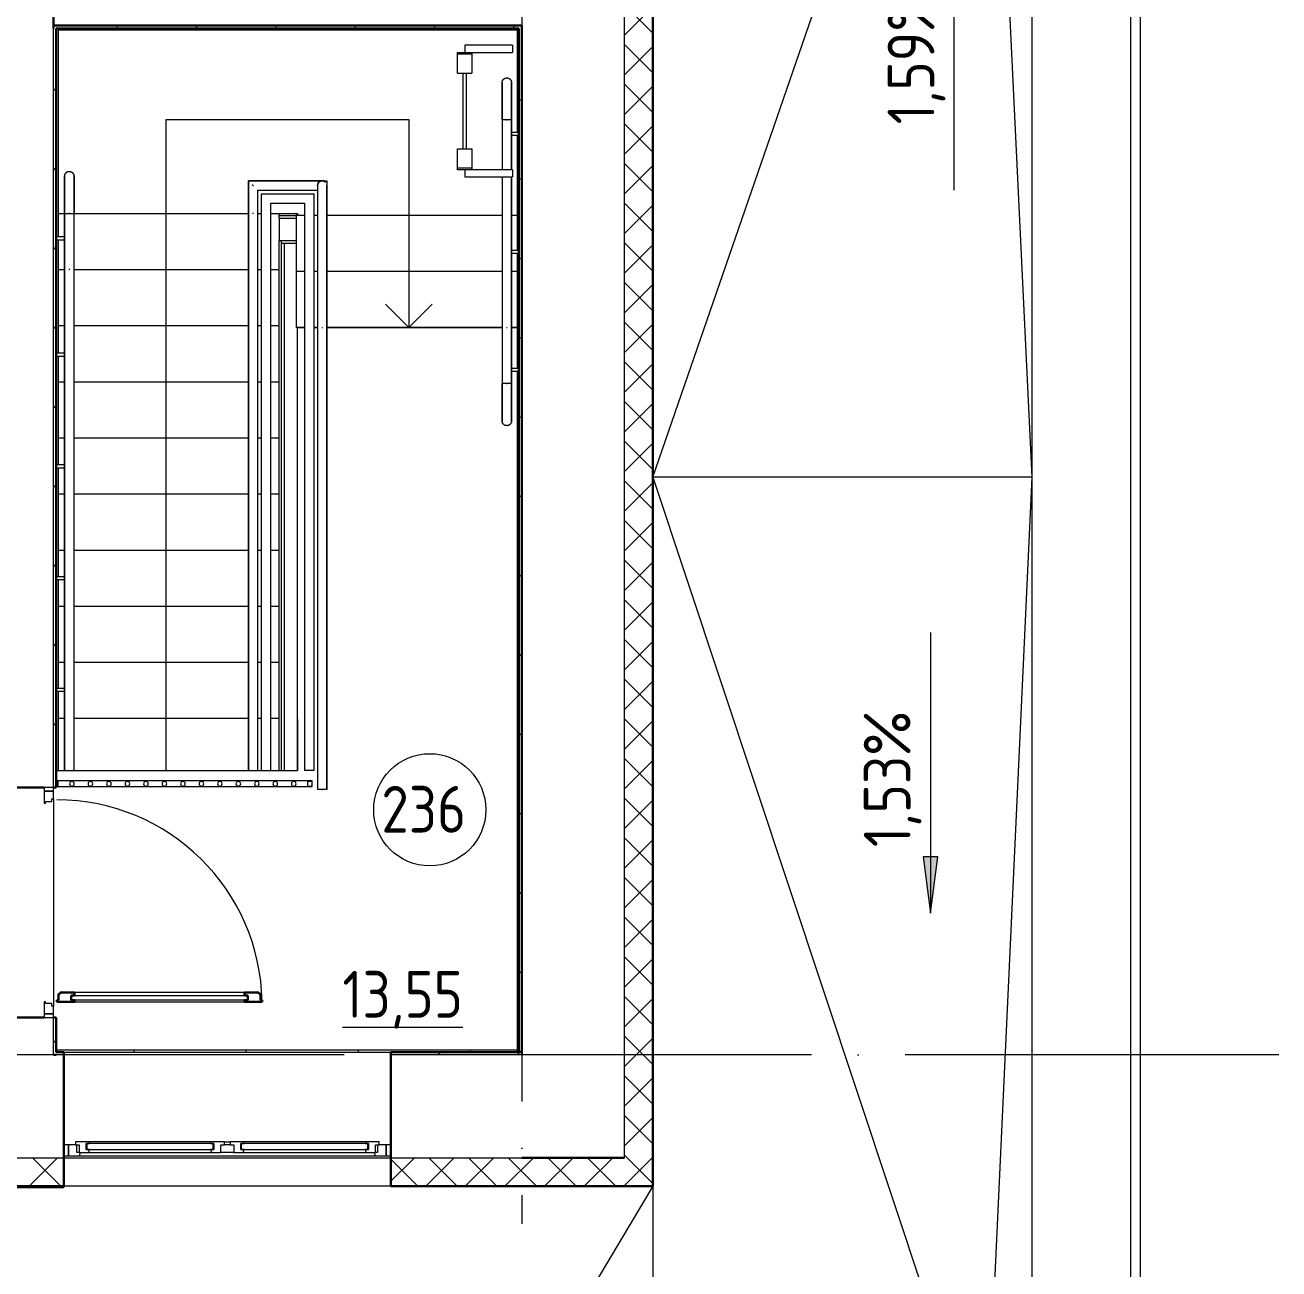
# Model space of a CAD drawing. Header units: millimetres. Extents: x -259793 to 503324, y -44556 to 93494.
# Drawn here: x 158629 to 165336, y 14219 to 20872 of the extents above; entities that cross this region are included whole.
import ezdxf

# ---------------------------------------------------------------- set-up
doc = ezdxf.new("R2010")
doc.units = ezdxf.units.MM
doc.linetypes.add('ADSK_Линия сетки', pattern=[25, 20, -2.5, 0, -2.5])
for name, color, linetype, lineweight in [('_ Окна', 7, 'Continuous', 9), ('Двери', 252, 'Continuous', 9), ('Крыша', 7, 'Continuous', 9), ('Лестницы', 252, 'Continuous', 9), ('Марки помещений', 252, 'Continuous', 20), ('Оборудование', 8, 'Continuous', 18), ('Ограждение', 252, 'Continuous', 9), ('Окна', 252, 'Continuous', 9), ('Оси', 252, 'Continuous', 9), ('Перекрытие', 252, 'Continuous', 18), ('Размеры', 7, 'Continuous', 9), ('Стены внутренние', 7, 'Continuous', 18), ('Стены наружные', 7, 'Continuous', 18), ('Стены штриховка', 7, 'Continuous', 9), ('Стрелки вверх', 7, 'Continuous', 18)]:
    doc.layers.add(name, color=color, linetype=linetype, lineweight=lineweight)
doc.layers.add('Двери открывание', color=7, linetype='Continuous', lineweight=9, true_color=0xc0c0c0)
doc.styles.add('GOST Common_2', font='', dxfattribs={"width": 0.9, "height": 250})
doc.styles.get('GOST Common_2').set_extended_font_data('GOST type B')
pattern_1 = [(0, (134012, 1600.5), (0, 600), []), (90, (134012, 1600.5), (-600, 4e-14), [])]

# ---------------------------------------------------------------- blocks, each defined once
blk = doc.blocks.new('Ограждение - 25-7522935-План 2 этажа смеж')
at = {"layer": 'Ограждение', "lineweight": 18}
for p, q in [((12.5, 12.5), (-12.5, 12.5)), ((-12.5, 12.5), (-12.5, -12.5)), ((12.5, -12.5), (12.5, 12.5)), ((-12.5, -12.5), (12.5, -12.5))]:
    blk.add_line(p, q, dxfattribs=at)
blk = doc.blocks.new('Ограждение - 25-V61-План 2 этажа смеж')
at = {"layer": 'Ограждение', "lineweight": 18}
for p, q in [((12.5, 12.5), (-12.5, 12.5)), ((-12.5, 12.5), (-12.5, 2.5)), ((12.5, 2.5), (12.5, 12.5))]:
    blk.add_line(p, q, dxfattribs=at)
blk = doc.blocks.new('Ограждение - 25 мм-7522937-План 2 этажа смеж')
at = {"layer": 'Ограждение', "lineweight": 18}
for start, end in [(360, 180), (180, 360)]:
    blk.add_arc((0, 0), 12.5, start, end, dxfattribs=at)
blk = doc.blocks.new('2 этаж')
at = {"layer": 'Ограждение', "true_color": 0x636466}
h = blk.add_hatch(dxfattribs=at)
h.set_pattern_fill('FP_14', color=251, style=0, pattern_type=2)
h.set_pattern_definition(pattern_1)
h.paths.add_polyline_path([(161261, 16975.7), (161261, 20617.2), (161251, 20617.2), (161251, 16985.7)])
h.paths.add_polyline_path([(161251, 20632.2), (161261, 20632.2), (161261, 21248.2), (161251, 21248.2), (161251, 20638)])
h.paths.add_polyline_path([(161251, 21263.2), (161261, 21263.2), (161261, 21879.3), (161251, 21879.3), (161251, 21498.5)])
h.paths.add_polyline_path([(161251, 21894.3), (161261, 21894.3), (161261, 22450.7), (161251, 22450.7), (161251, 21928.8)])
h = blk.add_hatch(dxfattribs=at)
h.set_pattern_fill('FP_14', color=251, style=0, pattern_type=2)
h.set_pattern_definition(pattern_1)
h.paths.add_polyline_path([(161261, 16975.7), (161251, 16985.7), (158786, 16985.7), (158786, 16975.7), (161102.9, 16975.7)])
at = {"layer": 'Размеры', "true_color": 0x636466}
blk.add_hatch(color=251, dxfattribs=at).paths.add_polyline_path([(163462.1, 17719.2), (163501.6, 18019.2), (163422.7, 18019.2)])
at = {"layer": '_ Окна', "color": 251, "true_color": 0x636466}
for p, q in [((158851, 16478.7), (158826, 16478.7)), ((158851, 16420.7), (158851, 16478.7)), ((158949, 16486.7), (158946, 16486.7)), ((158946, 16486.7), (158946, 16454.7)), ((158946, 16454.7), (158949, 16454.7)), ((159626, 16486.7), (158949, 16486.7)), ((158949, 16486.7), (158949, 16454.7)), ((158949, 16454.7), (158949, 16486.7)), ((158949, 16454.7), (159626, 16454.7)), ((159626, 16454.7), (159626, 16486.7)), ((159626, 16486.7), (159626, 16454.7)), ((159629, 16486.7), (159626, 16486.7)), ((159626, 16454.7), (159629, 16454.7)), ((159629, 16454.7), (159629, 16486.7)), ((159776, 16486.7), (159773, 16486.7)), ((159773, 16486.7), (159773, 16454.7)), ((159773, 16454.7), (159776, 16454.7)), ((160453, 16486.7), (159776, 16486.7)), ((159776, 16486.7), (159776, 16454.7)), ((159776, 16454.7), (159776, 16486.7)), ((159776, 16454.7), (160453, 16454.7)), ((160453, 16454.7), (160453, 16486.7)), ((160453, 16486.7), (160453, 16454.7)), ((160456, 16486.7), (160453, 16486.7)), ((160453, 16454.7), (160456, 16454.7)), ((160456, 16454.7), (160456, 16486.7)), ((160576, 16478.7), (160551, 16478.7)), ((160551, 16478.7), (160551, 16420.7)), ((158826, 16420.7), (158851, 16420.7)), ((160551, 16420.7), (160576, 16420.7))]:
    blk.add_line(p, q, dxfattribs=at)
at = {"layer": '_ Окна', "color": 251, "lineweight": 18, "true_color": 0x636466}
for p, q in [((158889, 16478.7), (158851, 16478.7)), ((158851, 16478.7), (158851, 16420.7)), ((158945, 16495.7), (158889, 16495.7)), ((158889, 16495.7), (158889, 16478.7)), ((158889, 16478.7), (158909, 16478.7)), ((158897, 16437.7), (158897, 16478.7)), ((158909, 16437.7), (158897, 16437.7)), ((158909, 16478.7), (158909, 16437.7)), ((158909, 16437.7), (158959.5, 16437.7)), ((158910.5, 16420.7), (158915, 16437.7)), ((158946, 16494.7), (158945, 16495.7)), ((158947, 16495.7), (158946, 16494.7)), ((158946, 16454.7), (158946, 16486.7)), ((158946, 16486.7), (158964, 16486.7)), ((158964, 16454.7), (158946, 16454.7)), ((158961.6, 16495.7), (158947, 16495.7)), ((158959.5, 16437.7), (158964, 16454.7)), ((158964, 16486.7), (158961.6, 16495.7)), ((159613.4, 16495.7), (159611, 16486.7)), ((159611, 16486.7), (159629, 16486.7)), ((159629, 16454.7), (159611, 16454.7)), ((159611, 16454.7), (159615.6, 16437.7)), ((159628, 16495.7), (159613.4, 16495.7)), ((159615.6, 16437.7), (159666, 16437.7)), ((159629, 16494.7), (159628, 16495.7)), ((159630, 16495.7), (159629, 16494.7)), ((159629, 16486.7), (159629, 16454.7)), ((159686, 16495.7), (159630, 16495.7)), ((159666, 16437.7), (159666, 16478.7)), ((159666, 16478.7), (159686, 16478.7)), ((159686, 16478.7), (159686, 16495.7)), ((159772, 16495.7), (159716, 16495.7)), ((159716, 16495.7), (159716, 16478.7)), ((159716, 16478.7), (159736, 16478.7)), ((159736, 16478.7), (159736, 16437.7)), ((159736, 16437.7), (159786.5, 16437.7)), ((159773, 16494.7), (159772, 16495.7)), ((159774, 16495.7), (159773, 16494.7)), ((159773, 16454.7), (159773, 16486.7)), ((159773, 16486.7), (159791, 16486.7)), ((159791, 16454.7), (159773, 16454.7)), ((159788.6, 16495.7), (159774, 16495.7)), ((159786.5, 16437.7), (159791, 16454.7)), ((159791, 16486.7), (159788.6, 16495.7)), ((160440.4, 16495.7), (160438, 16486.7)), ((160438, 16486.7), (160456, 16486.7)), ((160456, 16454.7), (160438, 16454.7)), ((160438, 16454.7), (160442.6, 16437.7)), ((160455, 16495.7), (160440.4, 16495.7)), ((160442.6, 16437.7), (160493, 16437.7)), ((160456, 16494.7), (160455, 16495.7)), ((160457, 16495.7), (160456, 16494.7)), ((160456, 16486.7), (160456, 16454.7)), ((160513, 16495.7), (160457, 16495.7)), ((160487, 16437.7), (160491.6, 16420.7)), ((160493, 16437.7), (160493, 16478.7)), ((160493, 16478.7), (160513, 16478.7)), ((160505, 16437.7), (160493, 16437.7)), ((160505, 16478.7), (160505, 16437.7)), ((160513, 16478.7), (160513, 16495.7)), ((160551, 16478.7), (160513, 16478.7)), ((160551, 16420.7), (160551, 16478.7)), ((158851, 16420.7), (158910.5, 16420.7)), ((160491.6, 16420.7), (160551, 16420.7))]:
    blk.add_line(p, q, dxfattribs=at)
at = {"layer": 'Двери', "color": 251, "true_color": 0x636466}
for p, q in [((158771, 18390.7), (158721, 18390.7)), ((158721, 18390.7), (158721, 18370.7)), ((158771, 18370.7), (158771, 18390.7)), ((158721, 18370.7), (158771, 18370.7)), ((158771, 18370.7), (158721, 18370.7)), ((158721, 18370.7), (158721, 18306.7)), ((158729, 18306.7), (158729, 18315.7)), ((158729, 18315.7), (158763, 18315.7)), ((158763, 18315.7), (158763, 18329.7)), ((158763, 18329.7), (158771, 18329.7)), ((158771, 18329.7), (158771, 18370.7)), ((158721, 18306.7), (158729, 18306.7)), ((158729, 17244.7), (158721, 17244.7)), ((158721, 17244.7), (158721, 17180.7)), ((158729, 17235.7), (158729, 17244.7)), ((158865, 17277.7), (159811, 17277.7)), ((158865, 17253.7), (158865, 17277.7)), ((159811, 17253.7), (158865, 17253.7)), ((159793, 17294.7), (158883, 17294.7)), ((158883, 17244.7), (159793, 17244.7)), ((159811, 17277.7), (159811, 17253.7)), ((158771, 17180.7), (158721, 17180.7)), ((158721, 17180.7), (158721, 17160.7)), ((158721, 17180.7), (158771, 17180.7)), ((158763, 17235.7), (158729, 17235.7)), ((158763, 17221.7), (158763, 17235.7)), ((158771, 17221.7), (158763, 17221.7)), ((158771, 17180.7), (158771, 17221.7)), ((158771, 17160.7), (158771, 17180.7)), ((158721, 17160.7), (158771, 17160.7))]:
    blk.add_line(p, q, dxfattribs=at)
at = {"layer": 'Двери', "color": 251, "lineweight": 30, "true_color": 0x636466}
for p, q in [((158798, 17252.7), (158789, 17252.7)), ((158789, 17252.7), (158789, 17244.7)), ((158789, 17244.7), (158883, 17244.7)), ((158798, 17286.7), (158798, 17252.7)), ((158807, 17286.7), (158798, 17286.7)), ((158883, 17294.7), (158807, 17294.7)), ((158807, 17294.7), (158807, 17286.7)), ((158883, 17277.7), (158865, 17277.7)), ((158865, 17277.7), (158865, 17253.7)), ((158865, 17253.7), (158883, 17253.7)), ((158883, 17294.7), (158883, 17277.7)), ((158883, 17253.7), (158883, 17244.7)), ((159869, 17294.7), (159793, 17294.7)), ((159793, 17294.7), (159793, 17277.7)), ((159793, 17277.7), (159811, 17277.7)), ((159793, 17253.7), (159793, 17244.7)), ((159811, 17253.7), (159793, 17253.7)), ((159793, 17244.7), (159887, 17244.7)), ((159811, 17277.7), (159811, 17253.7)), ((159869, 17286.7), (159869, 17294.7)), ((159878, 17286.7), (159869, 17286.7)), ((159878, 17252.7), (159878, 17286.7)), ((159887, 17252.7), (159878, 17252.7)), ((159887, 17244.7), (159887, 17252.7))]:
    blk.add_line(p, q, dxfattribs=at)
at = {"layer": 'Двери открывание', "color": 251, "true_color": 0x636466}
blk.add_arc((158789, 17226.7), 1098, 0.93932, 90, dxfattribs=at)
at = {"layer": 'Крыша', "color": 251, "true_color": 0x636466}
for p, q in [((161978, 20051), (163701.2, 25043.9)), ((164006, 20051), (163766.7, 25034.4)), ((161978, 20051), (161978, 20051)), ((164006, 20051), (161978, 20051)), ((161978, 20051), (163702.7, 14858.2)), ((163766.4, 14867.2), (164006, 20051)), ((164006, 20051), (164006, 20051)), ((164006, 20051), (164006, 20051)), ((161978, 16258.7), (159794.4, 12610.8)), ((161976, 16258.7), (161978, 16258.7)), ((161978, 16258.7), (161978, 16258.7)), ((161978, 16258.7), (161978, 12112.7))]:
    blk.add_line(p, q, dxfattribs=at)
at = {"layer": 'Лестницы', "color": 251, "true_color": 0x636466}
for p, q in [((158796, 21460.7), (158831, 21460.7)), ((158796, 21460.7), (158831, 21460.7)), ((158881, 21460.7), (159813.5, 21460.7)), ((158881, 21460.7), (159813.5, 21460.7)), ((159863.5, 21460.7), (159883.5, 21460.7)), ((159863.5, 21460.7), (159883.5, 21460.7)), ((159933.5, 21460.7), (159978.5, 21460.7)), ((159933.5, 21460.7), (159978.5, 21460.7)), ((159978.5, 21460.7), (160068.5, 21460.7)), ((159978.5, 21435.7), (159978.5, 21460.7)), ((160068.5, 21460.7), (160068.5, 21450.7)), ((160113.5, 21450.7), (160068.5, 21450.7)), ((160068.5, 21450.7), (160068.5, 21150.7)), ((160113.5, 21450.7), (160068.5, 21450.7)), ((160183.5, 21450.7), (160163.5, 21450.7)), ((160183.5, 21450.7), (160163.5, 21450.7)), ((161171, 21450.7), (160233.5, 21450.7)), ((161171, 21450.7), (160233.5, 21450.7)), ((161251, 21450.7), (161221, 21450.7)), ((161251, 21450.7), (161221, 21450.7)), ((159978.5, 21160.7), (159978.5, 21315.7)), ((158796, 21160.7), (158831, 21160.7)), ((158796, 21160.7), (158831, 21160.7)), ((158881, 21160.7), (159813.5, 21160.7)), ((158881, 21160.7), (159813.5, 21160.7)), ((159863.5, 21160.7), (159883.5, 21160.7)), ((159863.5, 21160.7), (159883.5, 21160.7)), ((159933.5, 21160.7), (159978.5, 21160.7)), ((159933.5, 21160.7), (159978.5, 21160.7)), ((159978.5, 20860.7), (159978.5, 21160.7)), ((160068.5, 21150.7), (160068.5, 20850.7)), ((160113.5, 21150.7), (160068.5, 21150.7)), ((160113.5, 21150.7), (160068.5, 21150.7)), ((160183.5, 21150.7), (160163.5, 21150.7)), ((160183.5, 21150.7), (160163.5, 21150.7)), ((161171, 21150.7), (160233.5, 21150.7)), ((161171, 21150.7), (160233.5, 21150.7)), ((161251, 21150.7), (161221, 21150.7)), ((161251, 21150.7), (161221, 21150.7)), ((158796, 20860.7), (158831, 20860.7)), ((158796, 20860.7), (158831, 20860.7)), ((158881, 20860.7), (159813.5, 20860.7)), ((158881, 20860.7), (159813.5, 20860.7)), ((159863.5, 20860.7), (159883.5, 20860.7)), ((159863.5, 20860.7), (159883.5, 20860.7)), ((159933.5, 20860.7), (159978.5, 20860.7)), ((159933.5, 20860.7), (159978.5, 20860.7)), ((159978.5, 20560.7), (159978.5, 20860.7)), ((160113.5, 20850.7), (160068.5, 20850.7)), ((160183.5, 20850.7), (160163.5, 20850.7)), ((161171, 20850.7), (160233.5, 20850.7)), ((161251, 20850.7), (161221, 20850.7)), ((158796, 20560.7), (158831, 20560.7)), ((158796, 20560.7), (158831, 20560.7)), ((158881, 20560.7), (159813.5, 20560.7)), ((158881, 20560.7), (159813.5, 20560.7)), ((159863.5, 20560.7), (159883.5, 20560.7)), ((159863.5, 20560.7), (159883.5, 20560.7)), ((159933.5, 20560.7), (159978.5, 20560.7)), ((159933.5, 20560.7), (159978.5, 20560.7)), ((159978.5, 20260.7), (159978.5, 20560.7)), ((158796, 20260.7), (158831, 20260.7)), ((158796, 20260.7), (158831, 20260.7)), ((158881, 20260.7), (159813.5, 20260.7)), ((158881, 20260.7), (159813.5, 20260.7)), ((159863.5, 20260.7), (159883.5, 20260.7)), ((159863.5, 20260.7), (159883.5, 20260.7)), ((159933.5, 20260.7), (159978.5, 20260.7)), ((159933.5, 20260.7), (159978.5, 20260.7)), ((159978.5, 19960.7), (159978.5, 20260.7)), ((158796, 19960.7), (158831, 19960.7)), ((158796, 19960.7), (158831, 19960.7)), ((158881, 19960.7), (159813.5, 19960.7)), ((158881, 19960.7), (159813.5, 19960.7)), ((159863.5, 19960.7), (159883.5, 19960.7)), ((159863.5, 19960.7), (159883.5, 19960.7)), ((159933.5, 19960.7), (159978.5, 19960.7)), ((159933.5, 19960.7), (159978.5, 19960.7)), ((159978.5, 19660.7), (159978.5, 19960.7)), ((158796, 19660.7), (158831, 19660.7)), ((158796, 19660.7), (158831, 19660.7)), ((158881, 19660.7), (159813.5, 19660.7)), ((158881, 19660.7), (159813.5, 19660.7)), ((159863.5, 19660.7), (159883.5, 19660.7)), ((159863.5, 19660.7), (159883.5, 19660.7)), ((159933.5, 19660.7), (159978.5, 19660.7)), ((159933.5, 19660.7), (159978.5, 19660.7)), ((159978.5, 19360.7), (159978.5, 19660.7)), ((158796, 19360.7), (158831, 19360.7)), ((158796, 19360.7), (158831, 19360.7)), ((158881, 19360.7), (159813.5, 19360.7)), ((158881, 19360.7), (159813.5, 19360.7)), ((159863.5, 19360.7), (159883.5, 19360.7)), ((159863.5, 19360.7), (159883.5, 19360.7)), ((159933.5, 19360.7), (159978.5, 19360.7)), ((159933.5, 19360.7), (159978.5, 19360.7)), ((159978.5, 19060.7), (159978.5, 19360.7)), ((158796, 19060.7), (158831, 19060.7)), ((158796, 19060.7), (158831, 19060.7)), ((158881, 19060.7), (159813.5, 19060.7)), ((158881, 19060.7), (159813.5, 19060.7)), ((159863.5, 19060.7), (159883.5, 19060.7)), ((159863.5, 19060.7), (159883.5, 19060.7)), ((159933.5, 19060.7), (159978.5, 19060.7)), ((159933.5, 19060.7), (159978.5, 19060.7)), ((159978.5, 18760.7), (159978.5, 19060.7)), ((158796, 18760.7), (158831, 18760.7)), ((158796, 18760.7), (158831, 18760.7)), ((158881, 18760.7), (159813.5, 18760.7)), ((158881, 18760.7), (159813.5, 18760.7)), ((159863.5, 18760.7), (159883.5, 18760.7)), ((159863.5, 18760.7), (159883.5, 18760.7)), ((159933.5, 18760.7), (159978.5, 18760.7)), ((159933.5, 18760.7), (159978.5, 18760.7)), ((159978.5, 18480.7), (159978.5, 18760.7)), ((160076, 18753.8), (160076, 18480.7))]:
    blk.add_line(p, q, dxfattribs=at)
at = {"layer": 'Марки помещений', "color": 251, "true_color": 0x636466}
blk.add_circle((160783.9, 18271.4), 300, dxfattribs=at)
at = {"layer": 'Оборудование', "color": 251, "true_color": 0x636466}
for p, q in [((161226.2, 22360.4), (160971, 22360.4)), ((160971, 22360.4), (160971, 22322.3)), ((161226.2, 22360.4), (161226.2, 22322.3)), ((160932.9, 22312.3), (160932.9, 22322.3)), ((160932.9, 22322.3), (161009.1, 22322.3)), ((160932.9, 22210.7), (160932.9, 22312.3)), ((161009.1, 22312.3), (160932.9, 22312.3)), ((161009.1, 22322.3), (161226.2, 22322.3)), ((161009.1, 22322.3), (161009.1, 22312.3)), ((161009.1, 22312.3), (161009.1, 22210.7)), ((160932.9, 22210.7), (161009.1, 22210.7)), ((160961, 22210.7), (160961, 21805.7)), ((160981, 21805.7), (160981, 22210.7)), ((160932.9, 21704.1), (160932.9, 21805.7)), ((160932.9, 21805.7), (161009.1, 21805.7)), ((161009.1, 21805.7), (161009.1, 21704.1)), ((160932.9, 21694.1), (160932.9, 21704.1)), ((160932.9, 21704.1), (161009.1, 21704.1)), ((161009.1, 21694.1), (160932.9, 21694.1)), ((160971, 21694.1), (160971, 21656)), ((161009.1, 21704.1), (161009.1, 21694.1)), ((161226.2, 21694.1), (161009.1, 21694.1)), ((161226.2, 21694.1), (161226.2, 21656)), ((160971, 21656), (161226.2, 21656))]:
    blk.add_line(p, q, dxfattribs=at)
at = {"layer": 'Ограждение', "color": 251, "true_color": 0x636466}
for p, q in [((158796, 22440.7), (158796, 21460.7)), ((161251, 22440.7), (158796, 22440.7)), ((161251, 22450.7), (161251, 21894.1)), ((161171, 21960.7), (161171, 21694)), ((161221, 21960.7), (161171, 21960.7)), ((161171, 21960.7), (161171, 21694)), ((161198.3, 21960.7), (161193.7, 21960.7)), ((161193.7, 21960.7), (161196, 21960.7)), ((161196, 21960.7), (161198.3, 21960.7)), ((161221, 21694.1), (161221, 21960.7)), ((161221, 21960.7), (161221, 21694.1)), ((161261, 21894.3), (161221, 21894.3)), ((161221, 21879.3), (161261, 21879.3)), ((161251, 21879.6), (161251, 21263)), ((159813.5, 21635.7), (159813.5, 21467.8)), ((160208.5, 21635.7), (159813.5, 21635.7)), ((159813.5, 21635.7), (160233.5, 21635.7)), ((159813.5, 21460.7), (159813.5, 21635.7)), ((160183.5, 21610.7), (160183.5, 20843.7)), ((160233.5, 21635.7), (160233.5, 20850.7)), ((160233.5, 20843.7), (160233.5, 21610.7)), ((161171, 21656), (161171, 20850.7)), ((161171, 21653.7), (161171, 20843.7)), ((161221, 21656), (161221, 20850.7)), ((161221, 20843.7), (161221, 21653.7)), ((159863.5, 21467.8), (159863.5, 21585.7)), ((159863.5, 21585.7), (160183.5, 21585.7)), ((159863.5, 21585.7), (160183.5, 21585.7)), ((159863.5, 21460.7), (159863.5, 21585.7)), ((159883.5, 21565.7), (160163.5, 21565.7)), ((159883.5, 21460.7), (159883.5, 21565.7)), ((160163.5, 21565.7), (160163.5, 20850.7)), ((160183.5, 21585.7), (160183.5, 20850.7)), ((159813.5, 21467.8), (159813.5, 18480.7)), ((159863.5, 18480.7), (159863.5, 21467.8)), ((159933.5, 21515.7), (160113.5, 21515.7)), ((159933.5, 21460.7), (159933.5, 21515.7)), ((160113.5, 21515.7), (160113.5, 20850.7)), ((158796, 21460.7), (158796, 21335)), ((158831, 21460.7), (158831, 21167.8)), ((158831, 21460.7), (158881, 21460.7)), ((158831, 21160.7), (158831, 21460.7)), ((158858.3, 21460.7), (158853.7, 21460.7)), ((158853.7, 21460.7), (158856, 21460.7)), ((158856, 21460.7), (158858.3, 21460.7)), ((158881, 21167.8), (158881, 21460.7)), ((158881, 21160.7), (158881, 21460.7)), ((159813.5, 18480.7), (159813.5, 21460.7)), ((159863.5, 18480.7), (159863.5, 21460.7)), ((159883.5, 18480.7), (159883.5, 21460.7)), ((159933.5, 18480.7), (159933.5, 21460.7)), ((158831, 21335.2), (158786, 21335.2)), ((158786, 21320.2), (158831, 21320.2)), ((158796, 21320.5), (158796, 20712.6)), ((161261, 21263.2), (161221, 21263.2)), ((161221, 21248.2), (161261, 21248.2)), ((161251, 21248.5), (161251, 20631.9)), ((158831, 21167.8), (158831, 18480.7)), ((158831, 18480.7), (158831, 21160.7)), ((158881, 18480.7), (158881, 21167.8)), ((158881, 18480.7), (158881, 21160.7)), ((160113.5, 20850.7), (160113.5, 18480.7)), ((160163.5, 20850.7), (160163.5, 18480.7)), ((160183.5, 20850.7), (160183.5, 18380.7)), ((160183.5, 20843.7), (160183.5, 18480.7)), ((160233.5, 20850.7), (160233.5, 18380.7)), ((160233.5, 18480.7), (160233.5, 20843.7)), ((161171, 20850.7), (161171, 20550.7)), ((161171, 20843.7), (161171, 20550.7)), ((161221, 20850.7), (161221, 20550.7)), ((161221, 20550.7), (161221, 20843.7)), ((158831, 20712.8), (158786, 20712.8)), ((158786, 20697.8), (158831, 20697.8)), ((158796, 20697.1), (158796, 20115.3)), ((161261, 20632.2), (161221, 20632.2)), ((161221, 20617.2), (161261, 20617.2)), ((161251, 20617.4), (161251, 16985.7)), ((161221, 20550.7), (161171, 20550.7)), ((161193.7, 20550.7), (161198.3, 20550.7)), ((161196, 20550.7), (161193.7, 20550.7)), ((161198.3, 20550.7), (161196, 20550.7)), ((158831, 20115.5), (158786, 20115.5)), ((158786, 20100.5), (158831, 20100.5)), ((158796, 20100.8), (158796, 19518)), ((158831, 19518.2), (158786, 19518.2)), ((158786, 19503.2), (158831, 19503.2)), ((158796, 19503.5), (158796, 18920.7)), ((158831, 18920.9), (158786, 18920.9)), ((158786, 18905.9), (158831, 18905.9)), ((158796, 18906.2), (158796, 18480.7)), ((160163.5, 18480.7), (160113.5, 18480.7)), ((160183.5, 18480.7), (160183.5, 18380.7)), ((160233.5, 18380.7), (160233.5, 18480.7)), ((160155.6, 18425.5), (158786, 18425.5)), ((158786, 18395.5), (160155.6, 18395.5)), ((160155.6, 18423.5), (160155.6, 18425.5)), ((160155.6, 18395.5), (160155.6, 18397.5)), ((160233.5, 18380.7), (160183.5, 18380.7)), ((160206.2, 18380.7), (160210.8, 18380.7)), ((161251, 16985.7), (158786, 16985.7)), ((161261, 16975.7), (161251, 16985.7)), ((161251, 16985.7), (161261, 16975.7))]:
    blk.add_line(p, q, dxfattribs=at)
at = {"layer": 'Ограждение', "color": 251, "true_color": 0x636466, "flags": 128}
for points in [[(161171, 22160.7), (161171, 22161.7), (161171.1, 22162.7), (161171.2, 22163.7), (161171.3, 22164.7), (161171.5, 22165.7), (161171.7, 22166.7), (161172, 22167.7), (161172.3, 22168.6), (161172.6, 22169.6), (161173, 22170.5), (161173.4, 22171.4), (161173.8, 22172.3), (161174.3, 22173.2), (161174.8, 22174), (161175.4, 22174.9), (161176, 22175.7), (161176.6, 22176.5), (161177.2, 22177.2), (161177.9, 22178), (161178.6, 22178.7), (161179.3, 22179.4), (161180.1, 22180), (161180.9, 22180.6), (161181.7, 22181.2), (161182.5, 22181.8), (161183.4, 22182.3), (161184.2, 22182.8), (161185.1, 22183.2), (161186, 22183.7), (161186.9, 22184), (161187.9, 22184.4), (161188.8, 22184.7), (161189.8, 22185), (161190.8, 22185.2), (161191.8, 22185.4), (161192.7, 22185.5), (161193.7, 22185.6), (161194.7, 22185.7), (161195.7, 22185.7), (161196, 22185.7)], [(161171, 21960.7), (161171, 21968.7), (161171, 21976.7), (161171, 21984.7), (161171, 21992.6), (161171, 22000.5), (161171, 22008.3), (161171, 22016), (161171, 22023.7), (161171, 22031.2), (161171, 22038.6), (161171, 22045.9), (161171, 22053.1), (161171, 22060.1), (161171, 22067), (161171, 22073.7), (161171, 22080.2), (161171, 22086.5), (161171, 22092.6), (161171, 22098.5), (161171, 22104.2), (161171, 22109.7), (161171, 22114.9), (161171, 22119.9), (161171, 22124.6), (161171, 22129), (161171, 22133.2), (161171, 22137.1), (161171, 22140.8), (161171, 22144.1), (161171, 22147.2), (161171, 22149.9), (161171, 22152.3), (161171, 22154.5), (161171, 22156.3), (161171, 22157.8), (161171, 22159), (161171, 22159.9), (161171, 22160.5), (161171, 22160.7), (161171, 22160.7)], [(161171, 22160.7), (161171, 22160.6), (161171, 22160.1), (161171, 22159.3), (161171, 22158.2), (161171, 22156.8), (161171, 22155), (161171, 22153), (161171, 22150.6), (161171, 22147.9), (161171, 22145), (161171, 22141.7), (161171, 22138.1), (161171, 22134.3), (161171, 22130.2), (161171, 22125.8), (161171, 22121.2), (161171, 22116.3), (161171, 22111.1), (161171, 22105.7), (161171, 22100.1), (161171, 22094.2), (161171, 22088.2), (161171, 22081.9), (161171, 22075.5), (161171, 22068.8), (161171, 22062), (161171, 22055), (161171, 22047.9), (161171, 22040.6), (161171, 22033.2), (161171, 22025.7), (161171, 22018.1), (161171, 22010.4), (161171, 22002.6), (161171, 21994.7), (161171, 21986.8), (161171, 21978.9), (161171, 21970.9), (161171, 21962.9), (161171, 21960.7)], [(161196, 22185.7), (161197, 22185.7), (161198, 22185.7), (161199, 22185.6), (161200, 22185.4), (161201, 22185.2), (161201.9, 22185), (161202.9, 22184.8), (161203.9, 22184.5), (161204.8, 22184.1), (161205.7, 22183.8), (161206.7, 22183.4), (161207.6, 22182.9), (161208.4, 22182.4), (161209.3, 22181.9), (161210.1, 22181.4), (161210.9, 22180.8), (161211.7, 22180.2), (161212.5, 22179.5), (161213.2, 22178.9), (161213.9, 22178.2), (161214.6, 22177.4), (161215.3, 22176.7), (161215.9, 22175.9), (161216.5, 22175.1), (161217, 22174.3), (161217.6, 22173.4), (161218.1, 22172.5), (161218.5, 22171.6), (161218.9, 22170.7), (161219.3, 22169.8), (161219.7, 22168.9), (161220, 22167.9), (161220.2, 22167), (161220.5, 22166), (161220.6, 22165), (161220.8, 22164), (161220.9, 22163), (161221, 22162), (161221, 22161), (161221, 22160.7)], [(161221, 21960.7), (161221, 21968.7), (161221, 21976.7), (161221, 21984.7), (161221, 21992.6), (161221, 22000.5), (161221, 22008.3), (161221, 22016), (161221, 22023.7), (161221, 22031.2), (161221, 22038.6), (161221, 22045.9), (161221, 22053.1), (161221, 22060.1), (161221, 22067), (161221, 22073.7), (161221, 22080.2), (161221, 22086.5), (161221, 22092.6), (161221, 22098.5), (161221, 22104.2), (161221, 22109.7), (161221, 22114.9), (161221, 22119.9), (161221, 22124.6), (161221, 22129), (161221, 22133.2), (161221, 22137.1), (161221, 22140.8), (161221, 22144.1), (161221, 22147.2), (161221, 22149.9), (161221, 22152.3), (161221, 22154.5), (161221, 22156.3), (161221, 22157.8), (161221, 22159), (161221, 22159.9), (161221, 22160.5), (161221, 22160.7), (161221, 22160.7)], [(161221, 22160.7), (161221, 22160.6), (161221, 22160.1), (161221, 22159.3), (161221, 22158.2), (161221, 22156.8), (161221, 22155), (161221, 22153), (161221, 22150.6), (161221, 22147.9), (161221, 22145), (161221, 22141.7), (161221, 22138.1), (161221, 22134.3), (161221, 22130.2), (161221, 22125.8), (161221, 22121.2), (161221, 22116.3), (161221, 22111.1), (161221, 22105.7), (161221, 22100.1), (161221, 22094.2), (161221, 22088.2), (161221, 22081.9), (161221, 22075.5), (161221, 22068.8), (161221, 22062), (161221, 22055), (161221, 22047.9), (161221, 22040.6), (161221, 22033.2), (161221, 22025.7), (161221, 22018.1), (161221, 22010.4), (161221, 22002.6), (161221, 21994.7), (161221, 21986.8), (161221, 21978.9), (161221, 21970.9), (161221, 21962.9), (161221, 21960.7)], [(158831, 21660.7), (158831, 21661.7), (158831.1, 21662.7), (158831.2, 21663.7), (158831.3, 21664.7), (158831.5, 21665.7), (158831.7, 21666.7), (158832, 21667.7), (158832.3, 21668.6), (158832.6, 21669.6), (158833, 21670.5), (158833.4, 21671.4), (158833.8, 21672.3), (158834.3, 21673.2), (158834.8, 21674), (158835.4, 21674.9), (158836, 21675.7), (158836.6, 21676.5), (158837.2, 21677.2), (158837.9, 21678), (158838.6, 21678.7), (158839.3, 21679.4), (158840.1, 21680), (158840.9, 21680.6), (158841.7, 21681.2), (158842.5, 21681.8), (158843.4, 21682.3), (158844.2, 21682.8), (158845.1, 21683.2), (158846, 21683.7), (158846.9, 21684), (158847.9, 21684.4), (158848.8, 21684.7), (158849.8, 21685), (158850.8, 21685.2), (158851.8, 21685.4), (158852.7, 21685.5), (158853.7, 21685.6), (158854.7, 21685.7), (158855.7, 21685.7), (158856, 21685.7)], [(158856, 21685.7), (158857, 21685.7), (158858, 21685.7), (158859, 21685.6), (158860, 21685.4), (158861, 21685.2), (158861.9, 21685), (158862.9, 21684.8), (158863.9, 21684.5), (158864.8, 21684.1), (158865.7, 21683.8), (158866.7, 21683.4), (158867.6, 21682.9), (158868.4, 21682.4), (158869.3, 21681.9), (158870.1, 21681.4), (158870.9, 21680.8), (158871.7, 21680.2), (158872.5, 21679.5), (158873.2, 21678.9), (158873.9, 21678.2), (158874.6, 21677.4), (158875.3, 21676.7), (158875.9, 21675.9), (158876.5, 21675.1), (158877, 21674.3), (158877.6, 21673.4), (158878.1, 21672.5), (158878.5, 21671.6), (158878.9, 21670.7), (158879.3, 21669.8), (158879.7, 21668.9), (158880, 21667.9), (158880.2, 21667), (158880.5, 21666), (158880.6, 21665), (158880.8, 21664), (158880.9, 21663), (158881, 21662), (158881, 21661), (158881, 21660.7)], [(158831, 21460.7), (158831, 21468.7), (158831, 21476.7), (158831, 21484.7), (158831, 21492.6), (158831, 21500.5), (158831, 21508.3), (158831, 21516), (158831, 21523.7), (158831, 21531.2), (158831, 21538.6), (158831, 21545.9), (158831, 21553.1), (158831, 21560.1), (158831, 21567), (158831, 21573.7), (158831, 21580.2), (158831, 21586.5), (158831, 21592.6), (158831, 21598.5), (158831, 21604.2), (158831, 21609.7), (158831, 21614.9), (158831, 21619.9), (158831, 21624.6), (158831, 21629), (158831, 21633.2), (158831, 21637.1), (158831, 21640.8), (158831, 21644.1), (158831, 21647.2), (158831, 21649.9), (158831, 21652.3), (158831, 21654.5), (158831, 21656.3), (158831, 21657.8), (158831, 21659), (158831, 21659.9), (158831, 21660.5), (158831, 21660.7), (158831, 21660.7)], [(158831, 21660.7), (158831, 21660.6), (158831, 21660.1), (158831, 21659.3), (158831, 21658.2), (158831, 21656.8), (158831, 21655), (158831, 21653), (158831, 21650.6), (158831, 21647.9), (158831, 21645), (158831, 21641.7), (158831, 21638.1), (158831, 21634.3), (158831, 21630.2), (158831, 21625.8), (158831, 21621.2), (158831, 21616.3), (158831, 21611.1), (158831, 21605.7), (158831, 21600.1), (158831, 21594.2), (158831, 21588.2), (158831, 21581.9), (158831, 21575.5), (158831, 21568.8), (158831, 21562), (158831, 21555), (158831, 21547.9), (158831, 21540.6), (158831, 21533.2), (158831, 21525.7), (158831, 21518.1), (158831, 21510.4), (158831, 21502.6), (158831, 21494.7), (158831, 21486.8), (158831, 21478.9), (158831, 21470.9), (158831, 21462.9), (158831, 21460.7)], [(158881, 21460.7), (158881, 21468.7), (158881, 21476.7), (158881, 21484.7), (158881, 21492.6), (158881, 21500.5), (158881, 21508.3), (158881, 21516), (158881, 21523.7), (158881, 21531.2), (158881, 21538.6), (158881, 21545.9), (158881, 21553.1), (158881, 21560.1), (158881, 21567), (158881, 21573.7), (158881, 21580.2), (158881, 21586.5), (158881, 21592.6), (158881, 21598.5), (158881, 21604.2), (158881, 21609.7), (158881, 21614.9), (158881, 21619.9), (158881, 21624.6), (158881, 21629), (158881, 21633.2), (158881, 21637.1), (158881, 21640.8), (158881, 21644.1), (158881, 21647.2), (158881, 21649.9), (158881, 21652.3), (158881, 21654.5), (158881, 21656.3), (158881, 21657.8), (158881, 21659), (158881, 21659.9), (158881, 21660.5), (158881, 21660.7), (158881, 21660.7)], [(158881, 21660.7), (158881, 21660.6), (158881, 21660.1), (158881, 21659.3), (158881, 21658.2), (158881, 21656.8), (158881, 21655), (158881, 21653), (158881, 21650.6), (158881, 21647.9), (158881, 21645), (158881, 21641.7), (158881, 21638.1), (158881, 21634.3), (158881, 21630.2), (158881, 21625.8), (158881, 21621.2), (158881, 21616.3), (158881, 21611.1), (158881, 21605.7), (158881, 21600.1), (158881, 21594.2), (158881, 21588.2), (158881, 21581.9), (158881, 21575.5), (158881, 21568.8), (158881, 21562), (158881, 21555), (158881, 21547.9), (158881, 21540.6), (158881, 21533.2), (158881, 21525.7), (158881, 21518.1), (158881, 21510.4), (158881, 21502.6), (158881, 21494.7), (158881, 21486.8), (158881, 21478.9), (158881, 21470.9), (158881, 21462.9), (158881, 21460.7)], [(160208.5, 21635.7), (160202, 21634.9), (160196, 21632.4), (160190.8, 21628.4), (160186.9, 21623.2), (160184.4, 21617.2), (160183.5, 21610.7)], [(160183.5, 21610.7), (160184.4, 21617.2), (160186.9, 21623.2), (160190.8, 21628.4), (160196, 21632.4), (160202, 21634.9), (160208.5, 21635.7), (160215, 21634.9), (160221, 21632.4), (160226.2, 21628.4)], [(160226.2, 21628.4), (160221, 21632.4), (160215, 21634.9), (160208.5, 21635.7)], [(161171, 20550.7), (161171, 20542.7), (161171, 20534.8), (161171, 20526.8), (161171, 20518.9), (161171, 20511), (161171, 20503.2), (161171, 20495.5), (161171, 20487.8), (161171, 20480.3), (161171, 20472.9), (161171, 20465.6), (161171, 20458.4), (161171, 20451.4), (161171, 20444.5), (161171, 20437.8), (161171, 20431.3), (161171, 20425), (161171, 20418.9), (161171, 20413), (161171, 20407.3), (161171, 20401.8), (161171, 20396.6), (161171, 20391.6), (161171, 20386.9), (161171, 20382.5), (161171, 20378.3), (161171, 20374.4), (161171, 20370.7), (161171, 20367.4), (161171, 20364.3), (161171, 20361.6), (161171, 20359.1), (161171, 20357), (161171, 20355.2), (161171, 20353.7), (161171, 20352.5), (161171, 20351.6), (161171, 20351), (161171, 20350.8), (161171, 20350.7)], [(161171, 20350.7), (161171, 20350.9), (161171, 20351.4), (161171, 20352.2), (161171, 20353.3), (161171, 20354.7), (161171, 20356.5), (161171, 20358.5), (161171, 20360.9), (161171, 20363.6), (161171, 20366.5), (161171, 20369.8), (161171, 20373.3), (161171, 20377.2), (161171, 20381.3), (161171, 20385.7), (161171, 20390.3), (161171, 20395.2), (161171, 20400.4), (161171, 20405.8), (161171, 20411.4), (161171, 20417.3), (161171, 20423.3), (161171, 20429.6), (161171, 20436), (161171, 20442.7), (161171, 20449.5), (161171, 20456.5), (161171, 20463.6), (161171, 20470.9), (161171, 20478.3), (161171, 20485.8), (161171, 20493.4), (161171, 20501.1), (161171, 20508.9), (161171, 20516.8), (161171, 20524.7), (161171, 20532.6), (161171, 20540.6), (161171, 20548.6), (161171, 20550.7)], [(161221, 20550.7), (161221, 20542.7), (161221, 20534.8), (161221, 20526.8), (161221, 20518.9), (161221, 20511), (161221, 20503.2), (161221, 20495.5), (161221, 20487.8), (161221, 20480.3), (161221, 20472.9), (161221, 20465.6), (161221, 20458.4), (161221, 20451.4), (161221, 20444.5), (161221, 20437.8), (161221, 20431.3), (161221, 20425), (161221, 20418.9), (161221, 20413), (161221, 20407.3), (161221, 20401.8), (161221, 20396.6), (161221, 20391.6), (161221, 20386.9), (161221, 20382.5), (161221, 20378.3), (161221, 20374.4), (161221, 20370.7), (161221, 20367.4), (161221, 20364.3), (161221, 20361.6), (161221, 20359.1), (161221, 20357), (161221, 20355.2), (161221, 20353.7), (161221, 20352.5), (161221, 20351.6), (161221, 20351), (161221, 20350.8), (161221, 20350.7)], [(161221, 20350.7), (161221, 20350.9), (161221, 20351.4), (161221, 20352.2), (161221, 20353.3), (161221, 20354.7), (161221, 20356.5), (161221, 20358.5), (161221, 20360.9), (161221, 20363.6), (161221, 20366.5), (161221, 20369.8), (161221, 20373.3), (161221, 20377.2), (161221, 20381.3), (161221, 20385.7), (161221, 20390.3), (161221, 20395.2), (161221, 20400.4), (161221, 20405.8), (161221, 20411.4), (161221, 20417.3), (161221, 20423.3), (161221, 20429.6), (161221, 20436), (161221, 20442.7), (161221, 20449.5), (161221, 20456.5), (161221, 20463.6), (161221, 20470.9), (161221, 20478.3), (161221, 20485.8), (161221, 20493.4), (161221, 20501.1), (161221, 20508.9), (161221, 20516.8), (161221, 20524.7), (161221, 20532.6), (161221, 20540.6), (161221, 20548.6), (161221, 20550.7)], [(161196, 20325.7), (161195, 20325.8), (161194, 20325.8), (161193, 20325.9), (161192, 20326.1), (161191, 20326.2), (161190.1, 20326.5), (161189.1, 20326.7), (161188.1, 20327), (161187.2, 20327.3), (161186.3, 20327.7), (161185.4, 20328.1), (161184.5, 20328.6), (161183.6, 20329.1), (161182.7, 20329.6), (161181.9, 20330.1), (161181.1, 20330.7), (161180.3, 20331.3), (161179.5, 20332), (161178.8, 20332.6), (161178.1, 20333.3), (161177.4, 20334.1), (161176.7, 20334.8), (161176.1, 20335.6), (161175.5, 20336.4), (161175, 20337.2), (161174.4, 20338.1), (161174, 20339), (161173.5, 20339.9), (161173.1, 20340.8), (161172.7, 20341.7), (161172.4, 20342.6), (161172.1, 20343.6), (161171.8, 20344.5), (161171.6, 20345.5), (161171.4, 20346.5), (161171.2, 20347.5), (161171.1, 20348.5), (161171, 20349.5), (161171, 20350.5), (161171, 20350.7)], [(161221, 20350.7), (161221, 20349.7), (161220.9, 20348.7), (161220.8, 20347.8), (161220.7, 20346.8), (161220.5, 20345.8), (161220.3, 20344.8), (161220, 20343.8), (161219.7, 20342.9), (161219.4, 20341.9), (161219, 20341), (161218.6, 20340.1), (161218.2, 20339.2), (161217.7, 20338.3), (161217.2, 20337.5), (161216.6, 20336.6), (161216.1, 20335.8), (161215.4, 20335), (161214.8, 20334.3), (161214.1, 20333.5), (161213.4, 20332.8), (161212.7, 20332.1), (161211.9, 20331.5), (161211.2, 20330.9), (161210.3, 20330.3), (161209.5, 20329.7), (161208.7, 20329.2), (161207.8, 20328.7), (161206.9, 20328.2), (161206, 20327.8), (161205.1, 20327.4), (161204.1, 20327.1), (161203.2, 20326.8), (161202.2, 20326.5), (161201.2, 20326.3), (161200.3, 20326.1), (161199.3, 20326), (161198.3, 20325.8), (161197.3, 20325.8), (161196.3, 20325.7), (161196, 20325.7)]]:
    blk.add_lwpolyline(points, dxfattribs=at)
at = {"layer": 'Ограждение', "color": 251, "true_color": 0x636466}
blk.add_open_spline([(159840.8, 21608.4), (159840.6, 21608.6), (159839.8, 21609.4), (159838.5, 21610.7), (159837.2, 21612.1), (159836.4, 21612.8), (159836.2, 21613.1)], degree=3, knots=[0.4701827, 0.4701827, 0.4701827, 0.4701827, 0.47916667, 0.5, 0.52083333, 0.5298173, 0.5298173, 0.5298173, 0.5298173], dxfattribs=at)
for points in [[(159840.5, 21460.8), (159839.8, 21460.8), (159838.5, 21460.7), (159837.2, 21460.8), (159836.5, 21460.8)], [(158858, 21160.8), (158857.3, 21160.8), (158856, 21160.7), (158854.7, 21160.8), (158854, 21160.8)], [(160206.2, 20850.7), (160206.9, 20850.7), (160208.5, 20850.8), (160210.1, 20850.7), (160210.8, 20850.7)], [(161194, 20850.7), (161194.7, 20850.7), (161196, 20850.8), (161197.3, 20850.7), (161198, 20850.7)]]:
    blk.add_open_spline(points, degree=3, dxfattribs=at)
at = {"layer": 'Окна', "color": 251, "true_color": 0x636466}
for p, q in [((158947, 16495.7), (158945, 16495.7)), ((158959.5, 16437.7), (159615.6, 16437.7)), ((159613.4, 16495.7), (158961.6, 16495.7)), ((159630, 16495.7), (159628, 16495.7)), ((159736, 16437.7), (159666, 16437.7)), ((159686, 16495.7), (159716, 16495.7)), ((159716, 16478.7), (159686, 16478.7)), ((159774, 16495.7), (159772, 16495.7)), ((159786.5, 16437.7), (160442.6, 16437.7)), ((160440.4, 16495.7), (159788.6, 16495.7)), ((160457, 16495.7), (160455, 16495.7)), ((158910.5, 16420.7), (160491.6, 16420.7))]:
    blk.add_line(p, q, dxfattribs=at)
at = {"layer": 'Оси', "color": 251, "linetype": 'ADSK_Линия сетки', "ltscale": 100, "true_color": 0x636466}
for p, q in [((161276, 33711.4), (161276, 16056.5)), ((165326, 16960.7), (93603.7, 16960.7))]:
    blk.add_line(p, q, dxfattribs=at)
at = {"layer": 'Перекрытие', "color": 251, "ltscale": 100, "true_color": 0x636466}
for p, q in [((158796, 21460.7), (158831, 21460.7)), ((158881, 21460.7), (159813.5, 21460.7)), ((159863.5, 21460.7), (159883.5, 21460.7)), ((159933.5, 21460.7), (160076, 21460.7)), ((160076, 21460.7), (160076, 21450.7)), ((160076.4, 20850.7), (160113.5, 20850.7)), ((160076.4, 18480.7), (160076.4, 20850.7)), ((160163.5, 20850.7), (160183.5, 20850.7)), ((160233.5, 20850.7), (161171, 20850.7)), ((161221, 20850.7), (161251, 20850.7)), ((158786, 18480.7), (160076.4, 18480.7))]:
    blk.add_line(p, q, dxfattribs=at)
at = {"layer": 'Размеры', "color": 251, "lineweight": 20, "true_color": 0x636466}
for p, q in [((163589.8, 21584.6), (163589.8, 23084.6)), ((163462.1, 19219.2), (163462.1, 17719.2))]:
    blk.add_line(p, q, dxfattribs=at)
at = {"layer": 'Размеры', "color": 251, "true_color": 0x636466}
for p, q in [((163501.6, 18019.2), (163422.7, 18019.2)), ((163422.7, 18019.2), (163462.1, 17719.2)), ((163462.1, 17719.2), (163501.6, 18019.2))]:
    blk.add_line(p, q, dxfattribs=at)
at = {"layer": 'Стены внутренние', "color": 251, "lineweight": 30, "true_color": 0x636466}
for p, q in [((161978, 16258.7), (161978, 29062.7)), ((158771, 22855.7), (158771, 22465.7)), ((160121, 22470.7), (160121, 22465.7)), ((161276, 16960.7), (161276, 22465.7)), ((158381, 18390.7), (158721, 18390.7)), ((158381, 17160.7), (158721, 17160.7)), ((158771, 16960.7), (158786, 16960.7)), ((158826, 16960.7), (158826, 16258.7)), ((160576, 16960.7), (160576, 16258.7)), ((161276, 16410.7), (161826, 16410.7)), ((157801, 16258.7), (158826, 16258.7)), ((161978, 16258.7), (160576, 16258.7))]:
    blk.add_line(p, q, dxfattribs=at)
at = {"layer": 'Стены внутренние', "color": 251, "true_color": 0x636466}
for p, q in [((161826, 16410.7), (161826, 28360.7)), ((164006, 12260.7), (164006, 27062.7)), ((164533, 12260.7), (164533, 27062.7)), ((164583, 27062.7), (164583, 12260.7)), ((158771, 18390.7), (158771, 22450.7)), ((158771, 18329.7), (158771, 17221.7)), ((158771, 16960.7), (158771, 17160.7)), ((158826, 16960.7), (158786, 16960.7)), ((161276, 16960.7), (160576, 16960.7)), ((157801, 16410.7), (161276, 16410.7)), ((160576, 16258.7), (158826, 16258.7))]:
    blk.add_line(p, q, dxfattribs=at)
at = {"layer": 'Стены внутренние', "color": 251, "linetype": 'Continuous', "lineweight": 9, "true_color": 0x636466}
for p, q in [((161976, 22426.8), (161826, 22576.8)), ((161826, 22414.1), (161976, 22564.1)), ((161976, 22214.7), (161826, 22364.7)), ((161826, 22202), (161976, 22352)), ((161978, 22305.9), (161976, 22302.4)), ((161976, 22002.6), (161826, 22152.6)), ((161826, 21989.9), (161976, 22139.9)), ((161976, 22123.7), (161978, 22123.7)), ((161976, 21790.4), (161826, 21940.4)), ((161826, 21777.7), (161976, 21927.7)), ((161976, 21920.5), (161978, 21920.5)), ((161976, 21578.3), (161826, 21728.3)), ((161826, 21565.6), (161976, 21715.6)), ((161976, 21615.7), (161978, 21615.7)), ((161976, 21366.2), (161826, 21516.2)), ((161826, 21353.5), (161976, 21503.5)), ((161977.6, 21346.1), (161976, 21348.9)), ((161976, 21154), (161826, 21304)), ((161826, 21141.4), (161976, 21291.4)), ((161976, 20941.9), (161826, 21091.9)), ((161826, 20929.2), (161976, 21079.2)), ((161976, 21006.1), (161978, 21006.1)), ((161976, 20729.8), (161826, 20879.8)), ((161826, 20717.1), (161976, 20867.1)), ((161976, 20802.9), (161978, 20802.9)), ((161976, 20517.6), (161826, 20667.6)), ((161826, 20505), (161976, 20655)), ((161976, 20305.5), (161826, 20455.5)), ((161976, 20498.1), (161978, 20498.1)), ((161826, 20292.8), (161976, 20442.8)), ((161976, 20093.4), (161826, 20243.4)), ((161826, 20080.7), (161976, 20230.7)), ((161978, 20070.7), (161976, 20067.2)), ((161976, 19881.2), (161826, 20031.2)), ((161826, 19868.6), (161976, 20018.6)), ((161976, 19888.5), (161978, 19888.5)), ((161976, 19669.1), (161826, 19819.1)), ((161826, 19656.4), (161976, 19806.4)), ((161976, 19685.3), (161978, 19685.3)), ((161976, 19457), (161826, 19607)), ((161826, 19444.3), (161976, 19594.3)), ((161978, 19461.1), (161976.2, 19458)), ((161976, 19244.8), (161826, 19394.8)), ((161826, 19232.2), (161976, 19382.2)), ((161976, 19380.5), (161978, 19380.5)), ((161976, 19032.7), (161826, 19182.7)), ((161826, 19020), (161976, 19170)), ((161976, 18820.6), (161826, 18970.6)), ((161826, 18807.9), (161976, 18957.9)), ((161978, 18907.1), (161976, 18910.5)), ((161976, 18608.4), (161826, 18758.4)), ((161826, 18595.8), (161976, 18745.8)), ((161976, 18770.9), (161978, 18770.9)), ((161978, 18648.3), (161976, 18644.8)), ((161976, 18396.3), (161826, 18546.3)), ((161826, 18383.6), (161976, 18533.6)), ((161976, 18567.7), (161978, 18567.7)), ((161976, 18184.2), (161826, 18334.2)), ((161826, 18171.5), (161976, 18321.5)), ((161976, 18262.9), (161978, 18262.9)), ((161976, 17972.1), (161826, 18122.1)), ((161826, 17959.4), (161976, 18109.4)), ((161976, 17759.9), (161826, 17909.9)), ((161826, 17747.2), (161976, 17897.2)), ((161976, 17547.8), (161826, 17697.8)), ((161826, 17535.1), (161976, 17685.1)), ((161976, 17653.3), (161978, 17653.3)), ((161976, 17335.7), (161826, 17485.7)), ((161826, 17323), (161976, 17473)), ((161976, 17450.1), (161978, 17450.1)), ((161976, 17123.5), (161826, 17273.5)), ((161826, 17110.8), (161976, 17260.8)), ((161976, 17145.3), (161978, 17145.3)), ((161976, 16911.4), (161826, 17061.4)), ((161826, 16898.7), (161976, 17048.7)), ((161976, 16699.3), (161826, 16849.3)), ((161826, 16686.6), (161976, 16836.6)), ((161976, 16487.1), (161826, 16637.1)), ((161978, 16671.9), (161976, 16675.3)), ((161826, 16474.4), (161976, 16624.4)), ((161976, 16535.7), (161978, 16535.7)), ((158642.5, 16260.7), (158792.5, 16410.7)), ((158808.3, 16260.7), (158658.3, 16410.7)), ((160717.5, 16260.7), (160576, 16402.2)), ((160578, 16287.1), (160701.6, 16410.7)), ((160763.8, 16260.7), (160913.8, 16410.7)), ((160929.6, 16260.7), (160779.6, 16410.7)), ((160975.9, 16260.7), (161125.9, 16410.7)), ((161141.7, 16260.7), (160991.7, 16410.7)), ((161188, 16260.7), (161338, 16410.7)), ((161353.9, 16260.7), (161203.9, 16410.7)), ((161400.2, 16260.7), (161550.2, 16410.7)), ((161566, 16260.7), (161416, 16410.7)), ((161612.3, 16260.7), (161762.3, 16410.7)), ((161778.1, 16260.7), (161628.1, 16410.7)), ((161976, 16275), (161826, 16425)), ((161826, 16262.3), (161976, 16412.3)), ((161978, 16413.1), (161976, 16409.6)), ((161976, 16332.5), (161978, 16332.5)), ((161068.8, 16260.7), (161067.7, 16258.7)), ((161278, 16258.7), (161276.8, 16260.7)), ((161824.4, 16260.7), (161826, 16262.3))]:
    blk.add_line(p, q, dxfattribs=at)
at = {"layer": 'Стены наружные', "color": 251, "lineweight": 30, "true_color": 0x636466}
for p, q in [((158771, 22465.7), (161276, 22465.7)), ((158771, 22450.7), (158771, 22465.7)), ((158786, 22450.7), (161261, 22450.7)), ((158786, 18390.7), (158786, 22450.7)), ((161261, 16975.7), (161261, 22450.7)), ((158786, 18390.7), (158771, 18390.7)), ((158786, 17160.7), (158771, 17160.7)), ((158786, 16975.7), (158786, 17160.7)), ((158786, 16975.7), (158826, 16975.7)), ((158826, 16975.7), (158826, 16960.7)), ((161261, 16975.7), (160576, 16975.7)), ((160576, 16975.7), (160576, 16960.7)), ((158826, 16257.7), (158301, 16257.7)), ((158301, 16252.7), (158826, 16252.7)), ((158826, 16257.7), (158826, 16252.7))]:
    blk.add_line(p, q, dxfattribs=at)
at = {"layer": 'Стены наружные', "color": 251, "linetype": 'Continuous', "lineweight": 9, "true_color": 0x636466}
for p, q in [((159104.9, 22450.7), (159119.9, 22465.7)), ((159529.2, 22450.7), (159544.2, 22465.7)), ((159953.4, 22450.7), (159968.4, 22465.7)), ((160377.7, 22450.7), (160392.7, 22465.7)), ((160801.9, 22450.7), (160816.9, 22465.7)), ((161226.2, 22450.7), (161241.2, 22465.7)), ((158771, 22116.9), (158786, 22131.9)), ((161261, 22061.3), (161276, 22076.3)), ((158771, 21692.6), (158786, 21707.6)), ((161261, 21637), (161276, 21652)), ((158771, 21268.3), (158786, 21283.3)), ((161261, 21212.7), (161276, 21227.7)), ((158771, 20844.1), (158786, 20859.1)), ((161261, 20788.5), (161276, 20803.5)), ((158771, 20419.8), (158786, 20434.8)), ((161261, 20364.2), (161276, 20379.2)), ((158771, 19995.5), (158786, 20010.5)), ((161261, 19940), (161276, 19955)), ((158771, 19571.3), (158786, 19586.3)), ((161261, 19515.7), (161276, 19530.7)), ((158771, 19147), (158786, 19162)), ((161261, 19091.4), (161276, 19106.4)), ((158771, 18722.7), (158786, 18737.7)), ((161261, 18667.2), (161276, 18682.2)), ((161261, 18242.9), (161276, 18257.9)), ((161261, 17818.6), (161276, 17833.6)), ((161261, 17394.4), (161276, 17409.4)), ((158771, 17025.7), (158786, 17040.7)), ((160827.4, 16960.7), (160842.4, 16975.7)), ((161251.6, 16960.7), (161266.6, 16975.7)), ((161266.6, 16975.7), (161276, 16985.1))]:
    blk.add_line(p, q, dxfattribs=at)
at = {"layer": 'Стены наружные', "color": 251, "true_color": 0x636466}
for p, q in [((159978.5, 21450.7), (160068.5, 21450.7)), ((159978.5, 21435.7), (160068.5, 21435.7)), ((159978.5, 21435.7), (159978.5, 21315.7)), ((159978.5, 21315.7), (160068.5, 21315.7)), ((159991, 18480.7), (159991, 21315.7)), ((160068.5, 21300.7), (159991, 21300.7)), ((160006, 21300.7), (160006, 18480.7)), ((158826, 16975.7), (160576, 16975.7))]:
    blk.add_line(p, q, dxfattribs=at)
at = {"layer": 'Стены штриховка', "color": 251, "true_color": 0x636466}
for p, q in [((161976, 16258.7), (161976, 29062.7)), ((158826, 16334.7), (158824, 16334.7)), ((158824, 16334.7), (158824, 16260.7)), ((160578, 16334.7), (160576, 16334.7)), ((160578, 16260.7), (160578, 16334.7)), ((158824, 16260.7), (157803, 16260.7)), ((161978, 16260.7), (160578, 16260.7))]:
    blk.add_line(p, q, dxfattribs=at)
at = {"layer": 'Стрелки вверх', "color": 251, "true_color": 0x636466}
for p, q in [((159374.8, 21963.2), (160672.3, 21963.2)), ((159374.8, 21460.7), (159374.8, 21963.2)), ((160672.3, 21963.2), (160672.3, 21450.7)), ((159374.8, 21160.7), (159374.8, 21460.7)), ((160672.3, 21450.7), (160672.3, 21150.7)), ((159374.8, 20860.7), (159374.8, 21160.7)), ((160672.3, 21150.7), (160672.3, 20850.7)), ((160672.3, 20850.7), (160547.3, 20975.7)), ((160672.3, 20850.7), (160797.3, 20975.7)), ((159374.8, 20560.7), (159374.8, 20860.7)), ((159374.8, 20260.7), (159374.8, 20560.7)), ((159374.8, 19960.7), (159374.8, 20260.7)), ((159374.8, 19660.7), (159374.8, 19960.7)), ((159374.8, 19360.7), (159374.8, 19660.7)), ((159374.8, 19060.7), (159374.8, 19360.7)), ((159374.8, 18760.7), (159374.8, 19060.7)), ((159374.8, 18480.7), (159374.8, 18760.7))]:
    blk.add_line(p, q, dxfattribs=at)
at = {"color": 251, "true_color": 0x636466, "rotation": 269.9999999999998}
for name, p in [('Ограждение - 25-V61-План 2 этажа смеж', (158783.5, 18410.5)), ('Ограждение - 25 мм-7522937-План 2 этажа смеж', (158869.9, 18410.5)), ('Ограждение - 25 мм-7522937-План 2 этажа смеж', (158968.8, 18410.5)), ('Ограждение - 25 мм-7522937-План 2 этажа смеж', (159067.7, 18410.5)), ('Ограждение - 25 мм-7522937-План 2 этажа смеж', (159166.6, 18410.5)), ('Ограждение - 25 мм-7522937-План 2 этажа смеж', (159265.5, 18410.5)), ('Ограждение - 25 мм-7522937-План 2 этажа смеж', (159364.4, 18410.5)), ('Ограждение - 25 мм-7522937-План 2 этажа смеж', (159463.3, 18410.5)), ('Ограждение - 25 мм-7522937-План 2 этажа смеж', (159562.2, 18410.5)), ('Ограждение - 25 мм-7522937-План 2 этажа смеж', (159661.1, 18410.5)), ('Ограждение - 25 мм-7522937-План 2 этажа смеж', (159760, 18410.5)), ('Ограждение - 25 мм-7522937-План 2 этажа смеж', (159858.9, 18410.5)), ('Ограждение - 25 мм-7522937-План 2 этажа смеж', (159957.8, 18410.5)), ('Ограждение - 25 мм-7522937-План 2 этажа смеж', (160056.7, 18410.5)), ('Ограждение - 25-7522935-План 2 этажа смеж', (160143.1, 18410.5))]:
    blk.add_blockref(name, p, dxfattribs=at)
at = {"layer": 'Марки помещений', "color": 251, "true_color": 0x636466, "style": 'GOST Common_2', "width": 0.9}
for s, p in [('236', (160525.1, 18149.1)), ('%%U13,55', (160316.8, 17159.4))]:
    blk.add_text(s, height=250, dxfattribs=at).set_placement(p)
at = {"layer": 'Размеры', "color": 251, "true_color": 0x636466, "style": 'GOST Common_2', "width": 0.9}
for s, p in [('1,59%%%', (163483.1, 21937.5)), ('1,53%%%', (163355.4, 18072))]:
    blk.add_text(s, height=250, rotation=90, dxfattribs=at).set_placement(p)

msp = doc.modelspace()

# ---------------------------------------------------------------- block references
msp.add_blockref('2 этаж', (10, -1596.55941))

doc.saveas('drawing.dxf')
